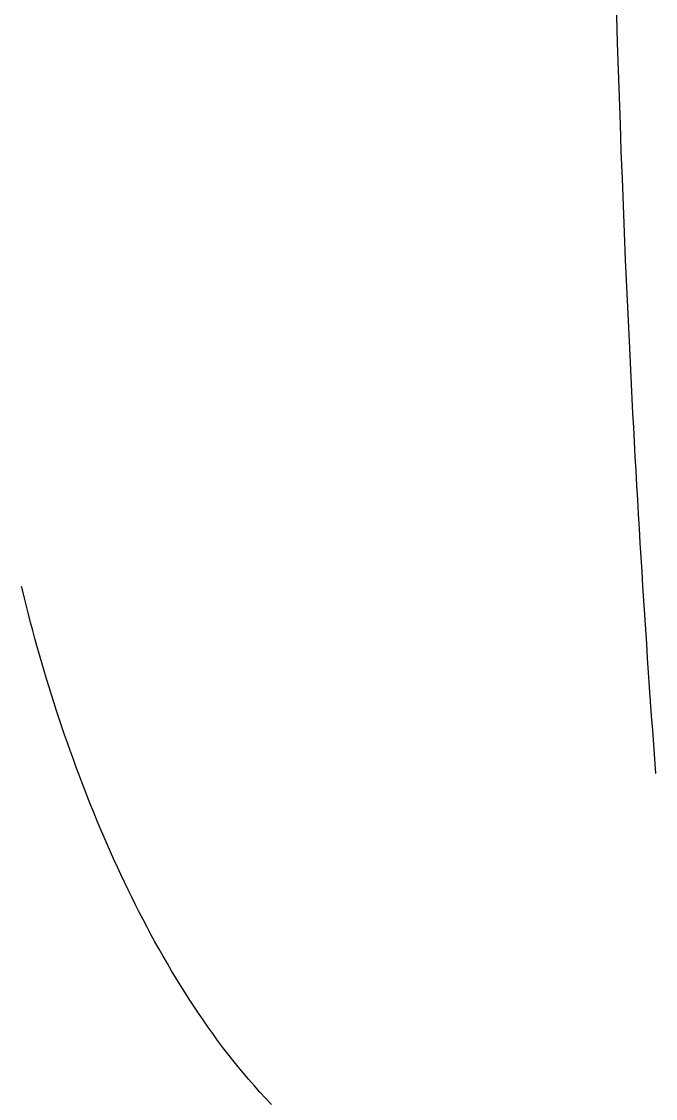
# Model space of a CAD drawing. Extents: x 403 to 503, y 484 to 637.
# Drawn here: x 418.461 to 421.185, y 526.83 to 531.453 of the extents above; entities that cross this region are included whole.
import ezdxf

# ---------------------------------------------------------------- set-up
doc = ezdxf.new("R2010")
doc.units = 0
doc.header["$MEASUREMENT"] = 0
doc.layers.add('1', color=4, linetype='Continuous')

# ---------------------------------------------------------------- blocks, each defined once
blk = doc.blocks.new('GRANDEE')
at = {"layer": '1', "color": 2, "linetype": 'Continuous'}
for points in [[(17.972, 31.7565), (17.9747, 31.6401), (17.9774, 31.5237), (17.9803, 31.4073), (17.9832, 31.2909), (17.9863, 31.1745), (17.9895, 31.0581), (17.9928, 30.9417), (17.9962, 30.8253), (17.9998, 30.709), (18.0035, 30.5926), (18.0074, 30.4762), (18.0114, 30.3598), (18.0156, 30.2435), (18.02, 30.1271), (18.0245, 30.0108), (18.0292, 29.8944), (18.0342, 29.7781), (18.0393, 29.6618), (18.0501, 29.4291)], [(18.0501, 29.4291), (18.0531, 29.3672), (18.0562, 29.3053), (18.0593, 29.2434), (18.0625, 29.1814), (18.0657, 29.1195), (18.069, 29.0576), (18.0724, 28.9957), (18.0758, 28.9338), (18.0792, 28.8719), (18.0827, 28.81), (18.0863, 28.7481), (18.0899, 28.6862), (18.0935, 28.6243), (18.0972, 28.5624), (18.101, 28.5005), (18.1048, 28.4387), (18.1087, 28.3768), (18.1126, 28.3149), (18.1166, 28.253), (18.1206, 28.1912), (18.1247, 28.1293), (18.1288, 28.0674), (18.133, 28.0056), (18.1372, 27.9437), (18.1415, 27.8819), (18.1459, 27.82), (18.1503, 27.7582), (18.1547, 27.6964), (18.1638, 27.5727)]]:
    blk.add_lwpolyline(points, dxfattribs=at)
at = {"layer": '1', "color": 3, "linetype": 'Continuous'}
blk.add_lwpolyline([(16.5135, 26.152), (16.4887, 26.178), (16.4644, 26.2044), (16.4404, 26.2311), (16.4168, 26.2582), (16.3935, 26.2856), (16.3707, 26.3133), (16.3482, 26.3413), (16.326, 26.3696), (16.3042, 26.3981), (16.2827, 26.4269), (16.2615, 26.4559), (16.2407, 26.4851), (16.2202, 26.5145), (16.1999, 26.5442), (16.18, 26.574), (16.1604, 26.604), (16.1411, 26.6342), (16.122, 26.6646), (16.1032, 26.6952), (16.0847, 26.7259), (16.0665, 26.7568), (16.0485, 26.7878), (16.0308, 26.819), (16.0134, 26.8504), (15.9962, 26.8819), (15.9792, 26.9135), (15.9625, 26.9453), (15.9461, 26.9772), (15.9298, 27.0092), (15.9138, 27.0413), (15.898, 27.0736), (15.8824, 27.1059), (15.8671, 27.1384), (15.8519, 27.171), (15.837, 27.2037), (15.8222, 27.2365), (15.8077, 27.2693), (15.7934, 27.3023), (15.7793, 27.3354), (15.7654, 27.3685), (15.7517, 27.4018), (15.7382, 27.4351), (15.7249, 27.4685), (15.7117, 27.502), (15.6988, 27.5356), (15.6861, 27.5692), (15.6735, 27.603), (15.6612, 27.6367), (15.649, 27.6706), (15.637, 27.7045), (15.6252, 27.7385), (15.6136, 27.7726), (15.6021, 27.8067), (15.5909, 27.8409), (15.5798, 27.8751), (15.5689, 27.9095), (15.5582, 27.9438), (15.5477, 27.9783), (15.5373, 28.0128), (15.5271, 28.0473), (15.5171, 28.082), (15.5073, 28.1166), (15.4977, 28.1514), (15.4882, 28.1861), (15.4789, 28.221), (15.4698, 28.2559), (15.4608, 28.2908), (15.4521, 28.3258), (15.4435, 28.3609), (15.44, 28.3754)], dxfattribs=at)

msp = doc.modelspace()

# ---------------------------------------------------------------- block references
at = {"layer": '1'}
msp.add_blockref('GRANDEE', (403.0209, 500.6528), dxfattribs=at)

doc.saveas('drawing.dxf')
